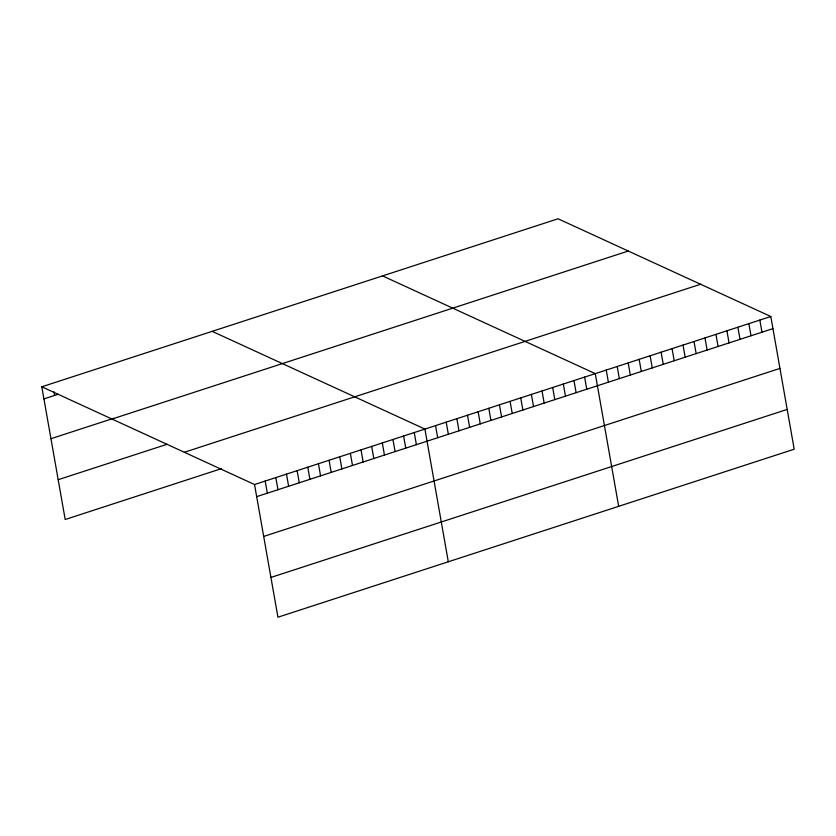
<?xml version="1.0" encoding="UTF-8"?>
<svg xmlns="http://www.w3.org/2000/svg" width="836" height="836" viewBox="0 0 836 836"><rect width="100%" height="100%" fill="white"/><g stroke="black" fill="none" stroke-linecap="round" stroke-linejoin="round"><path stroke-width="1.25" d="M41.8 386.796L558.061 218.781L770.802 316.51L794.2 449.204L277.939 617.219L254.541 484.525L41.8 386.796L65.198 519.49L221.373 468.672M43.942 398.918L58.133 394.289M50.954 438.701L113.654 418.303M112.003 419.045L628.264 251.03M58.186 479.707L167.033 444.282M184.338 452.266L700.599 284.25M254.541 484.525L770.802 316.51M256.673 496.647L772.934 328.632M263.695 536.43L779.957 368.415M270.916 577.436L787.188 409.421M382.533 275.901L595.274 373.629L618.671 506.334M212.166 331.349L424.907 429.077L448.305 561.782M759.83 320.073L761.972 332.195M748.857 323.647L751 335.769M737.885 327.221L740.027 339.343M726.923 330.784L729.055 342.906M715.95 334.358L718.082 346.48M704.978 337.932L707.12 350.054M694.005 341.496L696.148 353.618M683.033 345.069L685.175 357.191M672.071 348.643L674.203 360.765M661.098 352.207L663.23 364.329M650.126 355.781L652.258 367.903M639.153 359.355L641.296 371.477M628.181 362.918L630.323 375.04M617.208 366.492L619.351 378.614M606.246 370.066L608.378 382.188M584.625 377.099L586.757 389.221M573.977 380.558L576.108 392.68M563.328 384.027L565.47 396.149M552.68 387.496L554.822 399.618M542.031 390.955L544.173 403.077M531.382 394.425L533.525 406.547M520.734 397.884L522.876 410.006M510.085 401.353L512.228 413.475M499.437 404.823L501.579 416.945M488.788 408.281L490.931 420.404M478.14 411.751L480.282 423.873M467.502 415.21L469.633 427.342M456.853 418.679L458.985 430.801M446.205 422.149L448.336 434.271M435.556 425.608L437.688 437.73M414.259 432.546L416.391 444.668M403.61 436.005L405.742 448.127M392.962 439.475L395.094 451.597M382.313 442.934L384.455 455.056M371.665 446.403L373.807 458.525M361.016 449.872L363.158 461.995M350.368 453.331L352.51 465.453M339.719 456.801L341.861 468.923M329.07 460.26L331.213 472.382M318.422 463.729L320.564 475.851M307.773 467.199L309.916 479.321M297.125 470.658L299.267 482.78M286.487 474.127L288.619 486.249M275.838 477.586L277.97 489.708M265.19 481.055L267.321 493.177M53.943 391.812L54.58 395.449"/></g></svg>
